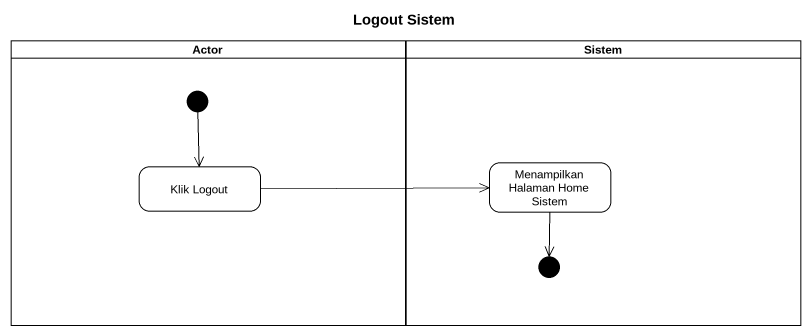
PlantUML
@startuml
title Logout Sistem
hide empty description
state "Actor" as Actor_ <<partition>> {
  state "Klik Logout" as Klik_Logout
  [*] --> Klik_Logout
}
state Sistem <<partition>> {
  state "Menampilkan Halaman Home Sistem" as Menampilkan_Halaman_Home
  state initial2 <<start>>
}
Klik_Logout -right-> Menampilkan_Halaman_Home
Menampilkan_Halaman_Home --> initial2
@enduml
